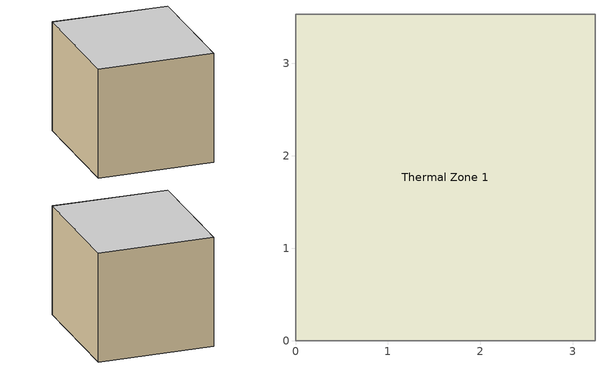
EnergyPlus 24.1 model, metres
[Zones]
Thermal Zone 1
 floor adiabatic (Interior Floor): 3.24,3.53 3.24,0 0,0 0,3.53 z0
 wall adiabatic (UL Class 1 Foam Insulation): 0,0 3.24,0 3.24,3.53 0,3.53 0,0 z0:3.11
 ceiling adiabatic (UL Class 1 Foam Insulation): 3.24,0 3.24,3.53 0,3.53 0,0 z3.11
[Building]
Building 1
[Site:Location]
Site 1: Latitude {deg}=0; Longitude {deg}=0; Time Zone {hr}=0; Elevation {m}=0
[SizingPeriod:DesignDay] Day of Month=21; Humidity Condition Type=Wetbulb; Barometric Pressure {Pa}=99063; Rain Indicator=No; Snow Indicator=No; Daylight Saving Time Indicator=No; Solar Model Indicator=ASHRAEClearSky
Name | Month | Day Type | Maximum Dry-Bulb Temperature {C} | Daily Dry-Bulb Temperature Range {deltaC} | Wetbulb or DewPoint at Maximum Dry-Bulb {C} | Wind Speed {m/s} | Wind Direction {deg} | Sky Clearness
CHICAGO_IL_USA Annual Heating 99% Design Conditions DB | 1 | WinterDesignDay | -17.3 | 0 | -17.3 | 4.9 | 270 | 0
CHICAGO_IL_USA Annual Cooling 1% Design Conditions DB/MCWB | 7 | SummerDesignDay | 31.5 | 10.7 | 23 | 5.3 | 230 | 1
[Material] Thermal Absorptance=0.9
Name | Roughness | Thickness {m} | Conductivity {W/m-K} | Density {kg/m3} | Specific Heat {J/kg-K} | Solar Absorptance | Visible Absorptance
F16 Acoustic tile | MediumSmooth | 0.0191 | 0.06 | 368 | 590 | 0.3 | 0.3
M11 100mm lightweight concrete | MediumRough | 0.1016 | 0.53 | 1280 | 840 | 0.5 | 0.5
[Material:NoMass]
R24ft2-F-h-BtuR4.2m2-K/W: Roughness=Smooth; Thermal Resistance {m2-K/W}=4.2; Thermal Absorptance=0.9; Solar Absorptance=0.7; Visible Absorptance=0.7
[Material:AirGap]
F05 Ceiling air space resistance: Thermal Resistance {m2-K/W}=0.18
[Construction]
UL Class 1 Foam Insulation: R24ft2-F-h-BtuR4.2m2-K/W
Interior Floor: F16 Acoustic tile, F05 Ceiling air space resistance, M11 100mm lightweight concrete
[Space]
Space 101: Zone=Thermal Zone 1; Space Type=189.1-2009 - Office - OpenOffice - CZ4-8
[SpaceList]
189.1-2009 - Office - OpenOffice - CZ4-8: Space 101
[Zone]
Thermal Zone 1: Multiplier=1; Part of Total Floor Area=Yes
[Lights]
189.1-2009 - Office - OpenOffice - CZ4-8 Lights: Zone or ZoneList or Space or SpaceList=189.1-2009 - Office - OpenOffice - CZ4-8; Schedule=Office Bldg Light; Design Level Calculation Method=Watts/Area; Watts per Floor Area {W/m2}=10.6563
[IndoorLivingWall]
gc living wall: Surface=Floor; Schedule=Always Off Discrete; Evapotranspiration Calculation Method=Penman-Monteith; Lighting Method=LED; LED Intensity Schedule=Always On Continuous; Total Leaf Area {m2}=20; LED Nominal Intensity {umol/m2-s}=65; LED Nominal Power {W}=1280; Radiant Fraction of LED Lights=0.6
[ZoneInfiltration:DesignFlowRate]
189.1-2009 - Office - OpenOffice - CZ4-8 Infiltration: Zone or ZoneList or Space or SpaceList=189.1-2009 - Office - OpenOffice - CZ4-8; Schedule=Office Infil Quarter On; Design Flow Rate Calculation Method=Flow/ExteriorArea; Flow Rate per Exterior Surface Area {m3/s-m2}=0.000226568
[DesignSpecification:OutdoorAir]
dsoa: Outdoor Air Method=Flow/Zone; Outdoor Air Flow per Zone {m3/s}=0.047
[Humidifier:Steam:Electric]
humidifier: Rated Capacity {m3/s}=2.22e-06; Rated Power {W}=autosize
[Fan:VariableVolume]
drier regen fan: Fan Total Efficiency=0.7; Pressure Rise {Pa}=600; Maximum Flow Rate {m3/s}=1.3; Fan Power Minimum Flow Rate Input Method=FixedFlowRate; Fan Power Minimum Air Flow Rate {m3/s}=0; Motor Efficiency=0.9; Motor In Airstream Fraction=1; Fan Power Coefficient 1=0; Fan Power Coefficient 2=1; Fan Power Coefficient 3=0; Fan Power Coefficient 4=0; Fan Power Coefficient 5=0
[Coil:Heating:Electric] Efficiency=1
Name | Nominal Capacity {W} | Nominal Capacity of the Coil {W}
drier regen coil | 1200
Thermal Zone 1 PTAC Heating Coil |  | 2000
[Dehumidifier:Desiccant:NoFans]
drier: Control Type=LeavingMaximumHumidityRatioSetpoint; Leaving Maximum Humidi3ty Ratio Setpoint {kgWater/kgDryAir}=0.007; Nominal Process Air Flow Rate {m3/s}=1; Nominal Process Air Velocity {m/s}=2.5; Rotor Power {W}=10; Regeneration Coil=drier regen coil; Regeneration Fan=drier regen fan; Performance Model Type=DEFAULT
[ThermostatSetpoint:DualSetpoint]
gc temperature sp Dual SP Control: Heating Setpoint Temperature Schedule=HVACTemplate-Always 15; Cooling Setpoint Temperature Schedule=HVACTemplate-Always 35
[ZoneControl:Thermostat]
Thermal Zone 1 Thermostat: Zone or ZoneList=Thermal Zone 1; Control Type Schedule=HVACTemplate-Always 4; Control=gc temperature sp Dual SP Control
[Sizing:Zone]
Thermal Zone 1: Zone Cooling Design Supply Air Temperature Input Method=SupplyAirTemperature; Zone Cooling Design Supply Air Temperature {C}=14; Zone Cooling Design Supply Air Temperature Difference {delta C}=11.11; Zone Heating Design Supply Air Temperature Input Method=SupplyAirTemperature; Zone Heating Design Supply Air Temperature {C}=50; Zone Heating Design Supply Air Temperature Difference {delta C}=30; Zone Cooling Design Supply Air Humidity Ratio {kg-H20/kg-air}=0.008; Zone Heating Design Supply Air Humidity Ratio {kg-H2O/kg-air}=0.008; Design Specification Outdoor Air Object=dsoa; Cooling Design Air Flow Method=DesignDay; Cooling Design Air Flow Rate {m3/s}=0; Cooling Minimum Air Flow Fraction=0; Heating Design Air Flow Method=DesignDay; Heating Design Air Flow Rate {m3/s}=0; Heating Maximum Air Flow Fraction=0
[Zone equipment]
Thermal Zone 1: Thermal Zone 1 PTAC
[ZoneHVAC:PackagedTerminalAirConditioner]
Thermal Zone 1 PTAC: Cooling Supply Air Flow Rate {m3/s}=autosize; Heating Supply Air Flow Rate {m3/s}=autosize; Cooling Outdoor Air Flow Rate {m3/s}=autosize; Heating Outdoor Air Flow Rate {m3/s}=autosize; No Load Outdoor Air Flow Rate {m3/s}=autosize; Supply Air Fan=Thermal Zone 1 PTAC Supply Fan; Heating Coil=Thermal Zone 1 PTAC Heating Coil; Cooling Coil=Thermal Zone 1 PTAC Cooling Coil; Fan Placement=DrawThrough; Supply Air Fan Operating Mode Schedule=HVACTemplate-Always 0
[Fan:OnOff]
Thermal Zone 1 PTAC Supply Fan: Availability Schedule=HVACTemplate-Always 1; Fan Efficiency=0.7; Pressure Rise {Pa}=75; Maximum Flow Rate {m3/s}=autosize; Motor Efficiency=0.9; Motor in Airstream Fraction=1
[Coil:Cooling:DX:SingleSpeed]
Thermal Zone 1 PTAC Cooling Coil: Gross Rated Total Cooling Capacity {W}=autosize; Gross Rated Sensible Heat Ratio=autosize; Rated COP=3; Rated Air Volume Flow Rate {m3/s}=autosize; Total Cooling Capacity Modifier Curve (function of temperature)=Thermal Zone 1 PTAC Cooling Coil Cap-FT; Total Cooling Capacity Modifier Curve (function of flow fraction)=Thermal Zone 1 PTAC Cooling Coil Cap-FF; Energy Input Ratio Modifier Curve (function of temperature)=Thermal Zone 1 PTAC Cooling Coil EIR-FT; Energy Input Ratio Modifier Curve (function of flow fraction)=Thermal Zone 1 PTAC Cooling Coil EIR-FF; Part Load Fraction Correlation (function of part load ratio)=Thermal Zone 1 PTAC Cooling Coil Coil PLF; Nominal Time for Condensate Removal to Begin=0; Ratio of Initial Moisture Evaporation Rate and Steady State Latent Capacity=0; Maximum Cycling Rate=0; Latent Capacity Time Constant=0; Condenser Type=AirCooled; Evaporative Condenser Effectiveness=0; Evaporative Condenser Pump Rated Power Consumption=0; Crankcase Heater Capacity=0; Maximum Outdoor Dry-Bulb Temperature for Crankcase Heater Operation=10
[Schedule:Day:Interval]
Office Bldg Light Default Schedule: No, 05:00, 0.05, 07:00, 0.1, 08:00, 0.3, 17:00, 0.9, 18:00, 0.7, 20:00, 0.5, 22:00, 0.3, 23:00, 0.1, 24:00, 0.05
Office Bldg Light Rule 2 Day Schedule: No, 06:00, 0.05, 08:00, 0.1, 14:00, 0.5, 17:00, 0.15, 24:00, 0.05
Office Bldg Light Rule 1 Day Schedule: No, 24:00, 0.05
Office Bldg Light Summer Design Day; Office Infil Quarter On Rule 1 Day Schedule: No, 24:00, 1
Office Bldg Light Winter Design Day: No, 24:00, 0
Office Infil Quarter On Default Schedule; Office Infil Quarter On Summer Design Day: No, 06:00, 1, 22:00, 0.25, 24:00, 1
Office Infil Quarter On Rule 2 Day Schedule; Office Infil Quarter On Winter Design Day: No, 06:00, 1, 18:00, 0.25, 24:00, 1
[Schedule:Week:Daily]
Office Bldg Light Week Rule - Jan1-Jan3: Office Bldg Light Default Schedule, Office Bldg Light Default Schedule, Office Bldg Light Default Schedule, Office Bldg Light Default Schedule, Office Bldg Light Default Schedule, Office Bldg Light Default Schedule, Office Bldg Light Rule 2 Day Schedule, Office Bldg Light Default Schedule, Office Bldg Light Summer Design Day, Office Bldg Light Winter Design Day, Office Bldg Light Default Schedule, Office Bldg Light Default Schedule
Office Bldg Light Week Rule - Jan4-Dec31: Office Bldg Light Rule 1 Day Schedule, Office Bldg Light Default Schedule, Office Bldg Light Default Schedule, Office Bldg Light Default Schedule, Office Bldg Light Default Schedule, Office Bldg Light Default Schedule, Office Bldg Light Rule 2 Day Schedule, Office Bldg Light Default Schedule, Office Bldg Light Summer Design Day, Office Bldg Light Winter Design Day, Office Bldg Light Default Schedule, Office Bldg Light Default Schedule
Office Infil Quarter On Week Rule - Jan1-Jan3: Office Infil Quarter On Default Schedule, Office Infil Quarter On Default Schedule, Office Infil Quarter On Default Schedule, Office Infil Quarter On Default Schedule, Office Infil Quarter On Default Schedule, Office Infil Quarter On Default Schedule, Office Infil Quarter On Rule 2 Day Schedule, Office Infil Quarter On Default Schedule, Office Infil Quarter On Summer Design Day, Office Infil Quarter On Winter Design Day, Office Infil Quarter On Default Schedule, Office Infil Quarter On Default Schedule
Office Infil Quarter On Week Rule - Jan4-Dec31: Office Infil Quarter On Rule 1 Day Schedule, Office Infil Quarter On Default Schedule, Office Infil Quarter On Default Schedule, Office Infil Quarter On Default Schedule, Office Infil Quarter On Default Schedule, Office Infil Quarter On Default Schedule, Office Infil Quarter On Rule 2 Day Schedule, Office Infil Quarter On Default Schedule, Office Infil Quarter On Summer Design Day, Office Infil Quarter On Winter Design Day, Office Infil Quarter On Default Schedule, Office Infil Quarter On Default Schedule
[Schedule:Year]
Office Bldg Light: Office Bldg Light Week Rule - Jan1-Jan3, 1, 1, 1, 3, Office Bldg Light Week Rule - Jan4-Dec31, 1, 4, 12, 31
Office Infil Quarter On: Office Infil Quarter On Week Rule - Jan1-Jan3, 1, 1, 1, 3, Office Infil Quarter On Week Rule - Jan4-Dec31, 1, 4, 12, 31
[Schedule:Compact]
HVACTemplate-Always 15: Through: 12/31, For: AllDays, Until: 24:00, 15
HVACTemplate-Always 35: Through: 12/31, For: AllDays, Until: 24:00, 35
HVACTemplate-Always 4: Through: 12/31, For: AllDays, Until: 24:00, 4
HVACTemplate-Always 0: Through: 12/31, For: AllDays, Until: 24:00, 0
HVACTemplate-Always 1: Through: 12/31, For: AllDays, Until: 24:00, 1
[Schedule:Constant]
Name | Hourly Value
Always Off Discrete | 0
Always On Continuous | 1
[Curve:Biquadratic] Minimum Value of x=12.77778; Maximum Value of x=23.88889; Minimum Value of y=18; Maximum Value of y=46.11111
Name | Coefficient1 Constant | Coefficient2 x | Coefficient3 x**2 | Coefficient4 y | Coefficient5 y**2 | Coefficient6 x*y
Thermal Zone 1 PTAC Cooling Coil Cap-FT | 0.942588 | 0.00954335 | 0.00068377 | -0.0110427 | 5.249e-06 | -9.72e-06
Thermal Zone 1 PTAC Cooling Coil EIR-FT | 0.342414 | 0.034885 | -0.0006237 | 0.00497722 | 0.000437951 | -0.000728028
[Curve:Quadratic]
Name | Coefficient1 Constant | Coefficient2 x | Coefficient3 x**2 | Minimum Value of x | Maximum Value of x
Thermal Zone 1 PTAC Cooling Coil Cap-FF | 0.8 | 0.2 | 0 | 0.5 | 1.5
Thermal Zone 1 PTAC Cooling Coil EIR-FF | 1.1552 | -0.1808 | 0.0256 | 0.5 | 1.5
Thermal Zone 1 PTAC Cooling Coil Coil PLF | 0.85 | 0.15 | 0 | 0 | 1
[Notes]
CHICAGO_IL_USA Annual Cooling 1% Design Conditions, MaxDB=  31.5°C MCWB=  23.0°C
